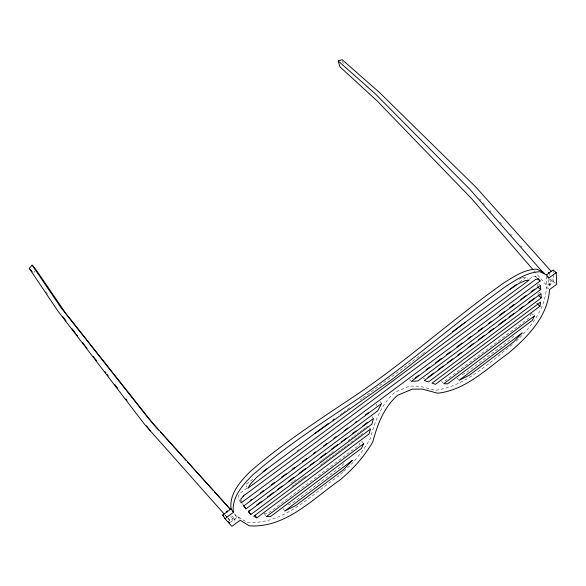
<?xml version="1.0" encoding="UTF-8"?>
<svg xmlns="http://www.w3.org/2000/svg" width="586" height="586" viewBox="0 0 586 586"><rect width="100%" height="100%" fill="white"/><g stroke="black" fill="none" stroke-linecap="round" stroke-linejoin="round"><path stroke-width="0.44" stroke-dasharray="2.93 2.2" d="M553.309 274.482L553.638 281.683L546.423 287.052C545.529 308.844 530.857 327.457 515.497 341.763M549.785 278.951C551.778 287.814 547.676 287.462 548.708 278.929M549.082 285.038L549.639 284.628L550.151 285.06M531.48 313.305L529.37 317.788L444.921 380.973L442.598 380.885M358.896 445.331L360.771 441.361M376.153 405.571L376.959 404.076M33.856 272.431L34.977 271.128M513.724 336.152L510.692 339.382L466.493 372.52L461.841 374.798M343.887 463.548L340.876 466.698L293.454 502.261L287.975 504.964M342.905 471.95L337.639 476.784C310.397 495.675 283.111 525.085 246.962 522.346L237.894 516.698L229.683 522.815M343.564 471.342C354.471 462.273 363.02 450.861 370.279 438.76C374.828 421.539 381.061 404.303 394.898 392.283L409.548 386.145L419.583 386.13L434.966 390.335C465.98 386.24 489.332 362.609 512.845 344.129M534.212 271.018L546.716 285.477L552.159 281.405L551.997 277.976M291.806 486.585L294.004 484.944M294.736 484.402L296.934 482.761M297.659 482.212L299.856 480.579M300.589 480.029L302.786 478.388M303.519 477.846L305.716 476.206M320.352 465.284L322.542 463.643M323.274 463.094L325.472 461.46M326.204 460.911L328.402 459.27M329.134 458.728L331.324 457.087M332.057 456.545L334.254 454.904M334.987 454.355L337.184 452.722M337.917 452.172L340.107 450.531M340.84 449.989L343.037 448.349M343.77 447.799L345.967 446.166M346.7 445.616L354.017 440.152M354.75 439.61L356.94 437.969M357.672 437.427L359.87 435.786M360.602 435.237L362.8 433.603M357.438 446.422L268.212 513.182L264.901 513.197M290.964 483.333L293.161 481.692M293.894 481.15L296.091 479.509M319.517 462.039L321.714 460.406M322.447 459.856L324.644 458.223M325.377 457.673L327.574 456.04M328.307 455.49L330.504 453.857M331.237 453.308L333.434 451.674M348.077 440.753L350.267 439.119M350.999 438.57L353.197 436.929M353.929 436.387L356.127 434.746M356.859 434.204L359.057 432.563M359.789 432.021L361.987 430.38M362.719 429.838L364.91 428.198M365.642 427.655L367.84 426.015M240.597 502.239L238.751 499.411L240.223 498.32M252.8 479.341L245.453 484.776L246.867 486.893M340.217 414.734L342.422 413.101M343.154 412.559L349.769 407.673M360.053 400.07L362.258 398.443M362.99 397.901L421.759 354.464M422.499 353.922L424.703 352.289M519.467 282.247L526.074 277.361L527.942 278.965M246.977 488.094L241.095 492.445L238.583 495.668L238.751 499.411M296.977 451.095L299.182 449.462M529.326 279.156L532.271 276.98L535.201 276.087L538.314 278.731M228.042 518.39L230.291 520.895L236.51 516.288L234.305 513.754M519.064 279.288L521.386 278.262M522.163 277.918L526.074 277.361M411.841 378.175L413.46 378.08M423.238 378.182L424.894 378.746M553.638 281.683L555.477 283.228M546.423 287.052L548.855 289.132M538.6 283.858L540.446 285.441M539.179 292.18L540.395 293.234M532.066 313.825L533.245 314.88M234.818 519.386C231.397 520.639 239.088 520.661 231.8 515.951M456.963 378.014L458.596 379.713M441.595 381.405L443.228 383.134M409.702 379.56L410.801 380.761M234.063 513.57L236.51 516.288M225.236 515.255L227.485 517.76M224.841 514.757L227.265 517.489M227.866 518.171L230.291 520.895M230.906 516.625L233.931 520.053M479.663 198.874L480.872 200.244M483.289 202.998L484.497 204.375M489.933 210.564L491.141 211.942M500.202 222.255L501.411 223.632M510.479 233.946L511.681 235.323M520.749 245.637L521.958 247.014M550.349 279.339L552.159 281.405M380.043 401.578L381.112 402.816M371.934 416.58L372.982 417.825M369.385 427.875L370.418 429.12M242.252 503.63L243.197 504.773M535.201 276.087L536.593 277.793M361.65 441.185L363.159 443.053M282.957 508.34L284.789 510.999M45.942 291.784L47.964 294.78M264.066 513.197L266.337 516.603M237.894 516.698L240.15 520.214M342.59 61.31L343.301 63.801M537.487 284.452L537.604 286.1M538.08 292.795L538.197 294.458M549.426 272.834L549.58 275.457M546.189 276.094L546.716 285.477M553.103 269.978L553.272 273.581"/><path stroke-width="0.88" d="M539.94 306.229L540.644 302.032L431.985 383.156L435.449 384.321L539.94 306.229L536.959 303.614M243.424 495.983L240.897 499.206L241.058 502.949L540.153 280.994L538.314 278.731L535.377 279.632M224.233 514.076L144.588 424.374L57.824 310.902L29.3 268.403L32.135 265.128L36.098 269.824L65.537 312.961L154.44 425.348L158.725 430.095M266.85 468.939L256.58 477.422L250.764 483.655L247.812 488.306L529.187 280.042L525.276 280.606L519.064 283.368L509.337 289.718M465.072 322.432L391.946 379.464L314.829 433.486M250.742 514.603L371.839 424.198L373.502 418.448L248.369 511.739L250.742 514.603L248.471 511.124L249.929 510.032M256.749 517.885L369.019 433.977L370.418 429.12L253.701 516.266L256.749 517.885L254.939 515.131M245.959 508.846L377.589 410.911L381.647 403.439L243.608 506.011L245.959 508.846L243.666 505.337M540.724 289.55L417.833 380.973L411.35 381.361L540.446 285.441L540.724 289.55L537.662 286.92M427.912 377.399L433.765 373.048M438.145 369.788L443.258 365.979M447.645 362.719L452.758 358.91M457.878 355.101L461.526 352.384M468.104 347.491L473.224 343.682M478.337 339.88L484.183 335.529M488.57 332.269L493.683 328.46M498.796 324.651L505.374 319.758M509.029 317.041L514.142 313.232M519.262 309.43L523.642 306.163M528.755 302.361L534.608 298.01M256.522 505.125L261.642 501.308M267.502 496.943L273.354 492.577M277.749 489.303L282.137 486.028M288.73 481.113L293.85 477.297M298.977 473.473L305.562 468.566M309.957 465.291L314.345 462.017M320.205 457.651L326.058 453.286M331.185 449.469L337.77 444.554M341.433 441.829L346.553 438.006M352.406 433.647L356.068 430.915M362.653 426.007L367.781 422.184M541.274 297.908L428.461 381.969L424.337 380.578L541.003 293.754L541.274 297.908L538.256 295.293M243.161 496.144L535.589 279.449M546.489 274.885L553.103 269.978L556.224 272.571L556.7 284.261L549.47 289.652C548.093 316.162 527.503 337.111 508.348 353.307C486.497 368.88 465.687 390.1 437.661 393.228L422.294 389.089L412.266 389.133L397.594 395.323C383.742 407.365 377.428 424.594 372.806 441.837C364.404 456.545 352.999 469.115 340.034 479.934C312.719 498.884 285.426 528.352 249.204 525.803L240.15 520.214L231.91 526.353L224.943 518.654L222.695 515.072L231.089 508.846C229.119 493.969 240.245 481.546 250.01 471.715C284.093 442.005 322.461 417.664 359.907 392.474C409.731 358.185 454.736 317.641 504.07 282.716C514.134 276.489 524.426 269.428 536.695 269.106L543.574 272.365L544.453 273.596M224.943 518.654L233.36 512.406C231.448 497.499 242.633 485.091 252.412 475.246C286.605 445.433 325.069 420.968 362.609 395.653C412.566 361.21 457.71 320.542 507.176 285.463C517.255 279.214 527.547 272.124 539.831 271.757L546.694 274.988L548.862 278.042L556.224 272.571M250.273 500.437L251.738 499.345M260.536 492.811L263.473 490.628M271.538 484.637L274.468 482.454M281.807 477.004L286.202 473.737M292.07 469.379L295.007 467.203M302.339 461.753L306.742 458.479M313.342 453.579L315.539 451.945M323.611 445.953L327.274 443.228M333.874 438.321L336.078 436.687M344.143 430.695L347.806 427.97M355.145 422.521L356.61 421.429M365.408 414.895L368.345 412.712M415.086 377.992L418.756 375.26M426.095 369.81L429.765 367.085M435.632 362.719L441.507 358.361M446.649 354.537L450.319 351.812M456.919 346.905L462.061 343.088M467.936 338.723L470.866 336.547M478.205 331.09L482.615 327.816M488.482 323.457L491.42 321.275M499.492 315.275L504.634 311.459M509.769 307.643L514.178 304.368M520.778 299.461L525.92 295.644M531.055 291.828L534.725 289.103M263.085 471.745L328.468 423.422M332.87 420.162L334.342 419.078M452.619 331.661L516.53 284.422M533.018 269.641L471.679 198.735L377.12 100.917L339.873 66.76L338.203 60.966L342.121 59.647L379.457 92.478L476.513 187.784L551.104 271.296M547.617 277.002L548.862 278.042M537.677 278.885L540.153 280.994M338.203 60.966L375.318 93.841L470.265 189.739L542.57 271.985M230.393 509.285L148.712 418.77L60.754 307.379L32.135 265.128M160.564 432.131L186.289 460.64M187.513 461.995L213.238 490.497M214.461 491.859L230.386 509.498M222.695 515.072L223.859 516.361M228.518 521.525L229.683 522.815M29.3 268.403L32.149 271.743M62.643 316.469L65.976 320.82M72.085 328.783L75.418 333.126M76.524 334.577L77.638 336.027M82.633 342.546L87.08 348.34M93.189 356.303L96.522 360.646M104.85 371.517L105.956 372.96M107.07 374.41L108.183 375.86M114.841 384.548L117.618 388.174M125.953 399.037L127.059 400.48M146.5 425.832L150.382 430.9M231.089 508.846L233.36 512.406M226.614 511.424C227.339 513.336 228.108 509.747 226.614 511.424M548.386 272.658C548.774 274.387 550.159 271.655 548.386 272.658M363.664 443.675L361.408 448.444L270.483 516.559L266.337 516.603L363.664 443.675M534.417 315.927L532.293 320.417L447.645 383.837L443.778 383.705L534.417 315.927M522.067 332.995L513.534 342.056L469.232 375.311L459.146 380.277L522.067 332.995M352.369 460.376L343.308 469.855L295.762 505.55L284.789 510.999L352.369 460.376"/></g></svg>
